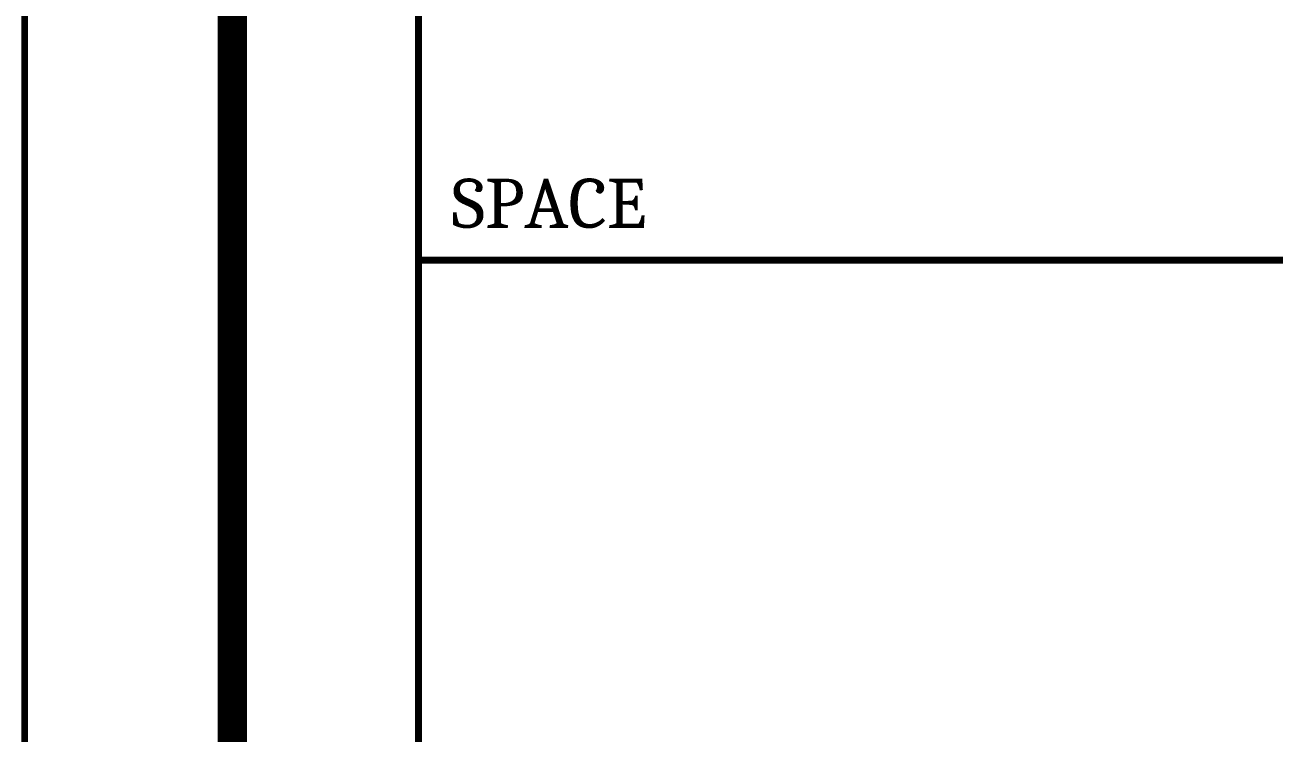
# Model space of a CAD drawing. Header units: millimetres. Extents: x -116965 to 323937, y 291661 to 566926.
# Drawn here: x -48032 to -47397, y 316898 to 317258 of the extents above; entities that cross this region are included whole.
import ezdxf
from ezdxf.enums import TextEntityAlignment as Align

# ---------------------------------------------------------------- set-up
doc = ezdxf.new("R2010")
doc.units = ezdxf.units.MM
doc.layers.get('0').update_dxf_attribs({"lineweight": 18})
doc.layers.add('C00-00-00', color=7, linetype='Continuous')
doc.styles.add('hwTech', font='Cambria.ttf')

msp = doc.modelspace()

# ---------------------------------------------------------------- linework, layer by layer
at = {"color": 1, "lineweight": -3, "ltscale": 5, "const_width": 15}
msp.add_lwpolyline([(-47926.564734, 316738.722167), (-47926.564734, 318638.456958)], dxfattribs=at)
at = {"layer": 'C00-00-00', "lineweight": 211}
msp.add_lwpolyline([(-47831.925407, 318738.443002), (-47132.023117, 318738.443002), (-47132.023117, 316538.750083), (-47831.925407, 316538.750083)], close=True, dxfattribs=at)
at = {"layer": 'C00-00-00', "lineweight": 100}
for points in [[(-48031.897492, 318638.456958), (-47831.925407, 318638.456958), (-47831.925407, 316638.736127), (-48031.897492, 316638.736127)], [(-47831.925407, 317438.624458), (-47132.023117, 317438.624458), (-47132.023117, 317138.666333), (-47831.925407, 317138.666333)], [(-47831.925407, 317138.666333), (-47132.023117, 317138.666333), (-47132.023117, 316838.708208), (-47831.925407, 316838.708208)]]:
    msp.add_lwpolyline(points, close=True, dxfattribs=at)

# ---------------------------------------------------------------- texts
at = {"color": 2, "lineweight": -3, "ltscale": 5, "style": 'hwTech'}
msp.add_text('SPACE', height=25, dxfattribs=at).set_placement((-47765.664393, 317167.550865), align=Align.MIDDLE_CENTER)

doc.saveas('drawing.dxf')
